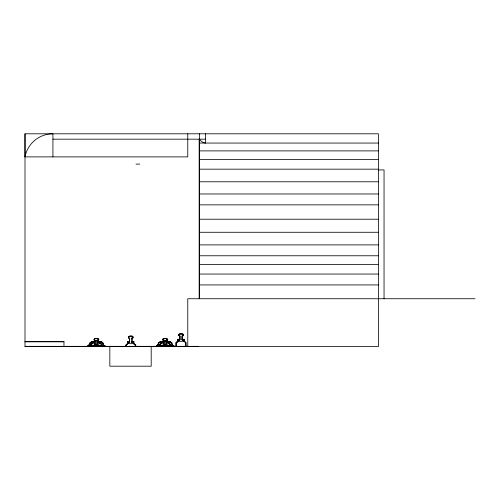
<?xml version="1.0" encoding="UTF-8"?>
<svg xmlns="http://www.w3.org/2000/svg" width="500" height="500" viewBox="0 0 500 500"><rect width="100%" height="100%" fill="white"/><g stroke="black" fill="none" stroke-linecap="round" stroke-linejoin="round"><path stroke-width="0.75" d="M187.769 133.806L187.769 156.888L25 156.888L25 133.8L378.387 133.8L378.387 346.619L25 346.619L25 133.8M88.987 346.681L88.987 345.15L90.225 342.675M89.381 344.806L90.194 343.188M90.731 345.081L91.425 343.688M90.844 346.681L90.844 345.15L91.681 343.438M91.7 343.875L91.237 345.681M157.925 346.681L157.925 345.15L159.006 342.987L160.256 342.069L163.738 342.069M159.662 345.081L160.362 343.688M159.781 346.681L159.781 345.15L160.475 343.75L163.738 343.75M160.637 343.875L160.175 345.681M126.075 345.288L127.8 343.669M128.494 337.163L129.575 336.331L131.669 336.331L132.863 337.231L132.863 338.038L131.669 338.263M180.025 334.069L178.944 334.9L178.944 335.712M90.075 342.987L91.713 341.725M94.256 339.162L95.325 338.431L97.4 338.431L98.469 339.162L98.469 339.875M127.894 342.444L129.481 342L129.481 338.062L128.412 337.775M129.544 342.113L128.475 342.413L128.194 341.456M127.969 342.688L129.575 342.238L129.575 338.263M128.088 342.756L129.688 342.306L129.688 338.325L128.494 337.975L128.412 336.975L129.481 336.15L131.556 336.15L132.625 336.975M177.769 340.138L179.356 339.694L179.356 335.75L178.287 335.469L178.287 334.663L179.356 333.837L181.431 333.837M178.419 340.425L180.025 339.975L180.025 336L178.831 335.644L178.831 334.831L179.906 334L182.119 334.069M131.556 338.062L132.625 337.775M97.719 340.069L98.787 339.812L98.787 339.094L97.706 338.356L95.612 338.356L94.025 339.369L94.025 340.087L95.625 340.469M96.681 340.469L98.275 340.087L98.275 339.369M166.656 340.069L167.719 339.812L167.719 339.094L166.644 338.356L164.55 338.356M165.619 340.469L167.213 340.087L167.213 339.369M95.838 344.956L92.688 345.688L92.688 346.337M92.444 345.956L95.738 345.288L95.738 340.538L94.138 340.156L94.138 339.438L95.219 338.7L97.312 338.7M164.144 344.956L161 345.688L161 346.681M161.887 345.681L163.156 345.387M136.006 164.156L139.756 164.062M52.931 139.181L205.606 139.175M199.519 143.056L378.387 143.056M199.519 150.887L378.387 150.887M199.519 159.594L378.387 159.594M199.519 169.169L378.387 169.169M378.387 169.925L384.044 169.925L384.044 298.744M199.519 181.788L378.387 181.788M199.519 193.975L378.387 193.975M199.519 204.856L378.387 204.856M199.519 219.219L378.387 219.219M199.519 232.275L378.387 232.275M199.519 244.894L378.387 244.894M199.519 255.775L378.387 255.775M199.519 264.475L378.387 264.475M199.519 274.05L378.387 274.05M199.519 284.931L378.387 284.931M475 298.744L187.769 298.744L187.769 346.619M180.419 333.725L182.512 333.725L183.588 334.556L183.588 335.369L182.512 335.656L182.512 339.631L184.112 340.081M130.081 336.056L132.175 336.056L133.25 336.887L133.25 337.694L132.175 337.981L132.175 341.962L133.775 342.413M131.781 336.4L129.688 336.4L128.606 337.231L128.606 338.038M95.106 338.631L97.2 338.631L98.394 339.438L98.394 340.156L96.794 340.538L96.794 345.288M166.25 338.7L164.156 338.7L163.075 339.438L163.075 340.156M177.488 339.194L177.769 341.044M178.531 339.131L178.812 340.081M183.3 339.194L183.019 340.138L181.962 339.844M184.4 339.131L184.112 340.994M178.025 339.406L178.306 340.356L179.906 339.906L179.906 335.931M183.888 339.406L183.606 340.356M178.137 339.475L178.419 341.337M184.006 339.475L183.719 341.337M94.913 340.556L95.838 340.556M96.888 340.556L97.812 340.556L97.812 341.919M164.144 340.556L163.225 340.556L163.225 341.919M165.194 340.556L167.056 340.5L167.056 342.569M95.738 340.844L94.688 340.781L94.688 342.156M96.681 340.781L97.725 340.844L97.725 344.975L96.794 344.975M164.675 340.844L163.625 340.781L163.625 342.156M165.619 340.781L166.663 340.844L166.663 344.975L165.731 344.975M178.337 341.044L177.488 341.044L175.775 342.644L175.775 346.337M183.538 340.994L184.4 340.994L186.125 342.612L186.125 346.337M178.306 341.269L176.294 342.887L176.294 346.619M183.787 341.269L185.731 342.956L185.731 346.681M184.006 341.337L178.137 341.337L176.412 342.956L176.412 346.681M134.062 341.456L133.775 343.325L135.787 344.944L135.787 346.337M25 341.55L63.969 341.55L63.969 346.619M127.613 341.506L127.969 343.6M133.425 341.506L133.144 342.444L131.556 342M94.913 341.769L91.463 341.769L89.956 342.919L88.875 345.081L88.875 346.619M97.812 341.769L101.606 341.725L102.85 342.644L103.938 345.681M127.688 341.737L128.088 341.8L128.088 343.669M133.669 341.8L133.269 341.737L133.269 343.6M163.4 341.725L159.775 341.769L158.531 342.675L157.463 345.688M166.119 341.769L170.538 341.725L171.788 342.644L172.869 345.681M25 341.831L63.969 341.831M91.206 342L94.688 342M97.613 342L101.094 342L102.463 342.987L103.544 345.15L101.688 345.15L100.988 343.75L97.725 343.75M163.625 342L160.144 342L158.894 342.919L157.812 345.081L157.812 346.619M166.55 342L170.031 342L171.394 342.987L172.475 345.15L172.475 346.681M91.319 342.069L94.806 342.069M97.725 342.069L101.213 342.069M166.663 342.069L170.144 342.069M127.706 343.35L125.9 344.956L125.9 346.337M133.325 343.35L135.137 344.956M133.669 343.669L127.688 343.6L125.956 345.219L125.956 346.619M91.544 343.75L94.806 343.75M166.663 343.75L169.925 343.75L170.625 345.15L170.625 346.681M97.188 344.631L98.119 344.631M166.125 344.631L167.056 344.631M95.625 344.906L94.688 344.906L94.688 343.531M96.681 344.906L97.613 344.906L97.613 343.531M164.556 344.906L163.625 344.906L163.625 343.531M165.619 344.906L166.55 344.906L166.55 343.531M95.738 344.975L94.806 344.975L94.806 340.844M164.675 344.975L163.738 344.975L163.738 340.844M88.987 345.15L90.844 345.15M157.925 345.15L159.781 345.15M170.625 345.15L172.475 345.15M89.594 345.681L87.938 345.688L87.938 346.337M90.781 345.688L92.456 345.681L92.444 346.619M101.944 345.688L100.525 345.688L100.525 346.337M103.006 345.681L105.156 345.681L105.156 346.337M158.381 345.688L156.25 345.688L156.25 346.337M159.963 345.681L161.394 345.681M170.963 345.688L168.831 345.688L168.906 346.681M171.944 345.681L174.094 345.681L174.094 346.337M89.087 345.956L87.656 345.956L87.656 346.619M90.519 345.956L91.95 345.956L91.95 346.619M100.35 345.956L101.788 345.956M103.219 345.956L104.65 345.956L104.65 346.619M158.025 345.956L156.588 345.956L156.588 346.619M159.456 345.956L160.888 345.956L160.888 346.619M170.719 345.956L169.288 345.956L169.288 346.619M172.156 345.956L173.588 345.956L173.588 346.619M104.763 346.025L100.469 346.025L100.469 346.681M161 346.025L156.7 346.025L156.7 346.681M25 346.337L198.281 346.337M166.125 344.944L169.3 345.681M165.825 345.1L168.344 345.688L168.344 346.337M165.619 345.219L168.906 346.025M97.188 344.944L100.369 345.681L100.35 346.619M96.888 344.956L100.037 345.688L99.975 346.681M96.681 345.219L99.975 346.025M163.619 340.125L162.562 339.875L162.562 339.162L163.631 338.431L165.712 338.431L166.775 339.162L166.775 339.875M183.719 340.425L182.006 339.906L182.006 335.931L183.081 335.644L183.081 334.831M131.669 342.238L133.269 342.688M133.381 342.756L131.781 342.306L131.781 338.325M169.569 341.769L170.806 342.675M101.263 341.769L102.5 342.675L103.569 344.819L103.544 346.681M182.006 334L183.194 334.9L183.194 335.712L182.119 336L182.119 339.975M133.556 343.6L135.394 345.288M171.281 342.919L172.094 344.544M169.812 343.688L170.512 345.081L170.512 346.619M169.35 343.438L170.044 345.688M102.344 342.919L103.425 345.081L103.425 346.619M101.044 343.438L101.737 345.688M100.875 343.688L101.575 345.081L101.575 346.619M205.606 133.8L205.606 143.056A7.925 7.925 0 0 1 199.519 139.175M199.519 133.8L199.519 298.744M199.163 139.175L199.163 298.744M185.619 342.887L185.619 346.619M173.7 346.681L173.7 346.025L169.4 346.025L169.4 346.681M173.094 345.688L173.094 346.337M172.362 345.081L172.362 346.619M168.856 342.069L168.856 343.75M168.794 345.956L168.794 346.619M166.55 340.781L166.55 342.156M166.125 340.194L166.125 341.55M165.731 345.288L165.731 340.538L167.325 340.156L167.325 339.438L166.137 338.631L164.037 338.631L162.963 339.369L162.963 340.087L164.675 340.538L164.675 345.288L161.381 345.956L161.381 346.619M161.544 342.069L161.544 343.75M161.494 346.025L161.494 346.681M160.512 345.688L160.512 346.337M159.662 345.956L159.662 346.619M151.2 346.337L151.2 366.2L109.838 366.2L109.838 346.337M135.281 345.219L135.281 346.619M133.381 341.8L133.381 343.669M104.781 345.688L104.763 346.681M101.688 345.15L101.688 346.681M99.919 342.069L99.919 343.75M99.856 345.956L99.856 346.619M98.119 340.5L98.119 342.569M97.613 340.781L97.613 342.156M92.613 342.069L92.613 343.75M92.556 346.025L92.556 346.681M92.2 345.688L92.2 346.337M92.069 346.681L92.069 346.025L87.769 346.025L87.769 346.681M90.988 344.819L90.988 345.688M90.731 345.956L90.731 346.619M89.15 344.819L89.15 345.688M88.162 345.681L88.162 346.337M52.931 156.888L52.931 133.8A28.406 28.406 0 0 0 25 156.888"/></g></svg>
